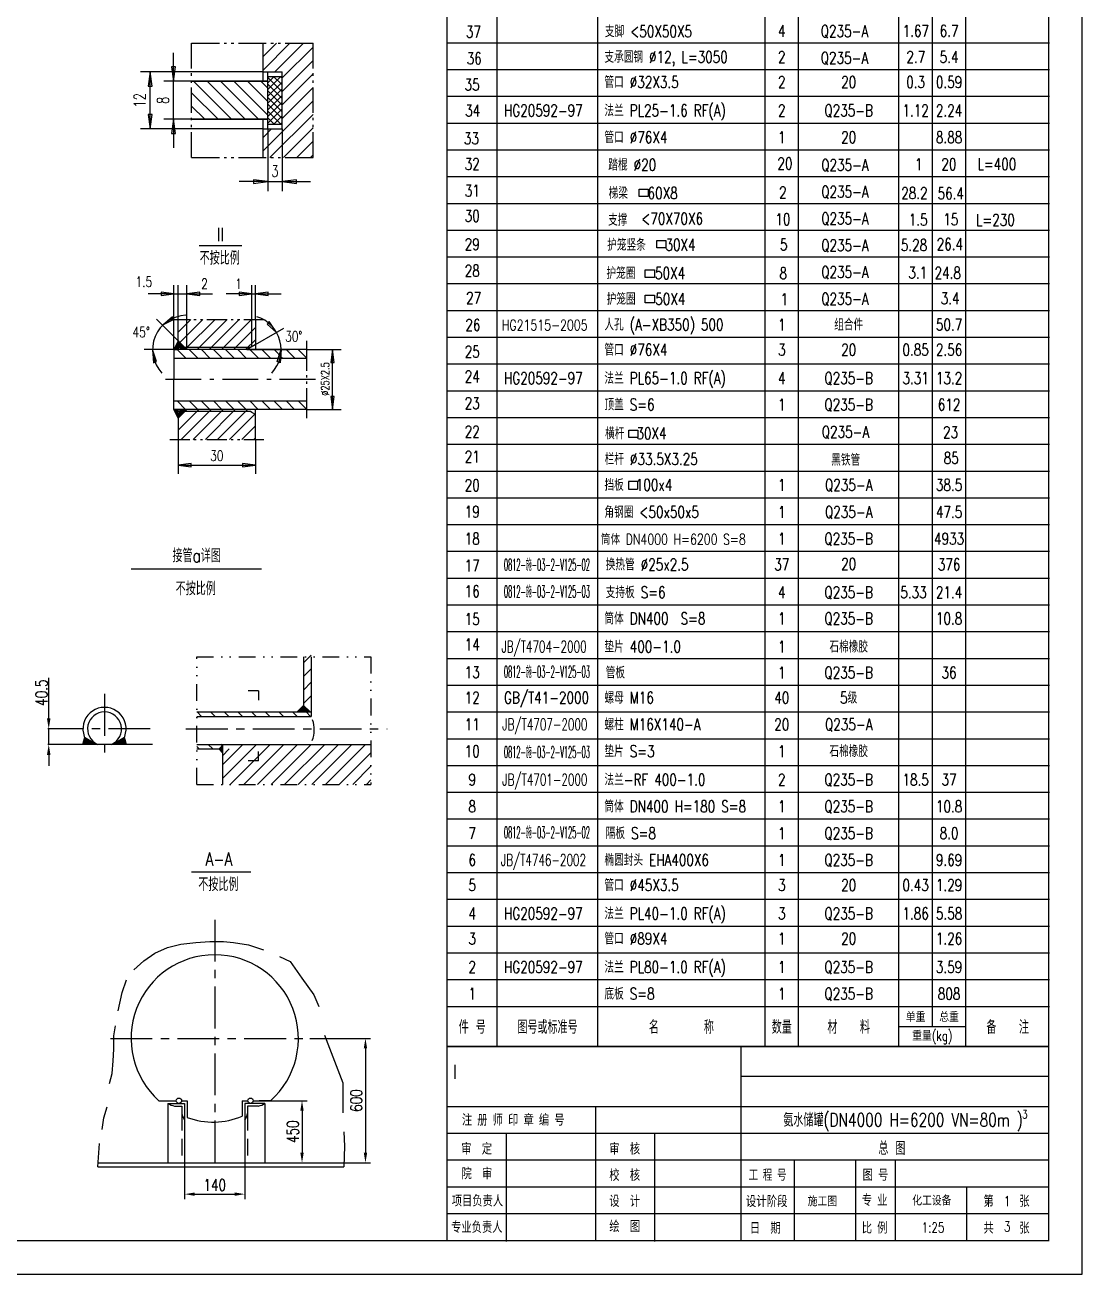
# Model space of a CAD drawing. Header units: millimetres. Extents: x 35295 to 50145, y 0 to 21025.
# Drawn here: x 42249 to 50145, y 0 to 9333 of the extents above; entities that cross this region are included whole.
import ezdxf
from ezdxf.enums import TextEntityAlignment as Align

# ---------------------------------------------------------------- set-up
doc = ezdxf.new("R2010")
doc.units = ezdxf.units.MM
doc.header["$LTSCALE"] = 250
for name, pattern in [('CENTER', [2, 1.25, -0.25, 0.25, -0.25]), ('DASHED', [0.75, 0.5, -0.25]), ('DIVIDE', [1.25, 0.5, -0.25, 0, -0.25, 0, -0.25]), ('PHANTOM', [63.5, 31.75, -6.35, 6.35, -6.35, 6.35, -6.35])]:
    doc.linetypes.add(name, pattern=pattern)
for name, color, linetype in [('1', 7, 'Continuous'), ('2', 1, 'Continuous'), ('HGJ', 1, 'Continuous'), ('HGJY', 7, 'Continuous'), ('K1', 4, 'Continuous'), ('phantom', 4, 'PHANTOM')]:
    doc.layers.add(name, color=color, linetype=linetype)
doc.styles.add('hzfs', font='simplex.shx', dxfattribs={"width": 0.75, "bigfont": 'hzfs.shx'})
doc.styles.add('ST', font='SimSun.ttf', dxfattribs={"width": 0.75})
doc.styles.get("Standard").update_dxf_attribs({"font": 'txt', "width": 0.75, "bigfont": 'hztxt.shx'})
doc.dimstyles.get("Standard").update_dxf_attribs({"dimtxt": 0.18, "dimasz": 0.18, "dimexe": 0.18, "dimexo": 0.0625, "dimgap": 0.09, "dimtad": 0, "dimtih": 1, "dimtoh": 1, "dimdec": 4, "dimzin": 0, "dimdsep": 46, "dimtxsty": 'Standard', "dimcen": 0.09, "dimadec": 0, "dimazin": 0, "dimtfac": 1, "dimtdec": 4, "dimtofl": 0, "dimtmove": 0, "dimatfit": 3, "dimfxl": 0, "dimtolj": 1, "dimtzin": 0, "dimarcsym": 0})

# ---------------------------------------------------------------- blocks, each defined once
blk = doc.blocks.new('*D62')
at = {"color": 0, "lineweight": -2}
for p, q in [((43891.2, 975.4), (43891.2, 559.2)), ((43441.2, 873.6), (43441.2, 559.2)), ((43516.2, 596.7), (43816.2, 596.7))]:
    blk.add_line(p, q, dxfattribs=at)
at = {"color": 0}
for points in [[(43516.2, 609.2), (43516.2, 584.2), (43441.2, 596.7)], [(43816.2, 609.2), (43816.2, 584.2), (43891.2, 596.7)]]:
    blk.add_solid(points, dxfattribs=at)
at = {"layer": 'DEFPOINTS', "color": 0}
for p in [(43891.2, 975.4), (43441.2, 873.6), (43891.2, 596.7)]:
    blk.add_point(p, dxfattribs=at)
at = {"color": 0, "insert": (43666.2, 665.4), "char_height": 87.5, "attachment_point": 5, "style": 'hzfs'}
blk.add_mtext('\\A1;140', dxfattribs=at)
blk = doc.blocks.new('*D63')
at = {"layer": 'DEFPOINTS', "color": 0}
for p in [(44376.1, 1760.5), (44424.7, 831.2), (44792.2, 831.2)]:
    blk.add_point(p, dxfattribs=at)
at = {"layer": 'HGJY', "color": 0, "lineweight": -2}
for p, q in [((44376.1, 1760.5), (44829.7, 1760.5)), ((44792.2, 1685.5), (44792.2, 906.2)), ((44424.7, 831.2), (44829.7, 831.2))]:
    blk.add_line(p, q, dxfattribs=at)
at = {"layer": 'HGJY', "color": 0}
for points in [[(44779.7, 1685.5), (44804.7, 1685.5), (44792.2, 1760.5)], [(44779.7, 906.2), (44804.7, 906.2), (44792.2, 831.2)]]:
    blk.add_solid(points, dxfattribs=at)
at = {"layer": 'HGJY', "color": 0, "insert": (44723.5, 1295.9), "char_height": 87.5, "attachment_point": 5, "rotation": 90, "style": 'hzfs'}
blk.add_mtext('\\A1;600', dxfattribs=at)
blk = doc.blocks.new('*D64')
at = {"layer": 'DEFPOINTS', "color": 0}
for p in [(44058.7, 1295.2), (44251.3, 831.2), (44318.3, 831.2)]:
    blk.add_point(p, dxfattribs=at)
at = {"layer": 'HGJY', "color": 0, "lineweight": -2}
for p, q in [((44058.7, 1295.2), (44355.8, 1295.2)), ((44318.3, 1220.2), (44318.3, 906.2)), ((44251.3, 831.2), (44355.8, 831.2))]:
    blk.add_line(p, q, dxfattribs=at)
at = {"layer": 'HGJY', "color": 0}
for points in [[(44305.8, 1220.2), (44330.8, 1220.2), (44318.3, 1295.2)], [(44305.8, 906.2), (44330.8, 906.2), (44318.3, 831.2)]]:
    blk.add_solid(points, dxfattribs=at)
at = {"layer": 'HGJY', "color": 0, "insert": (44249.5, 1063.2), "char_height": 87.5, "attachment_point": 5, "rotation": 90, "style": 'hzfs'}
blk.add_mtext('\\A1;450', dxfattribs=at)
blk = doc.blocks.new('*D72')
at = {"color": 4, "lineweight": -2}
for p, q in [((42426, 4152.8), (42426, 4454.8)), ((42497.6, 4072.8), (42418.8, 4072.8)), ((42426, 3957.6), (42426, 4072.8)), ((42550, 3957.6), (42418.8, 3957.6)), ((42426, 3877.6), (42426, 3797.6))]:
    blk.add_line(p, q, dxfattribs=at)
at = {"color": 4}
for points in [[(42412.7, 4152.8), (42439.4, 4152.8), (42426, 4072.8)], [(42412.7, 3877.6), (42439.4, 3877.6), (42426, 3957.6)]]:
    blk.add_solid(points, dxfattribs=at)
at = {"layer": 'DEFPOINTS', "color": 0}
for p in [(42426, 4072.8), (42497.6, 4072.8), (42550, 3957.6)]:
    blk.add_point(p, dxfattribs=at)
at = {"color": 7, "insert": (42371.6, 4343.8), "char_height": 88, "attachment_point": 5, "rotation": 90, "style": 'hzfs'}
blk.add_mtext('\\A1;40.5', dxfattribs=at)

msp = doc.modelspace()

# ---------------------------------------------------------------- linework, layer by layer
for p, q in [((50145.39807, 0), (50145.39807, 21025)), ((43041.94401, 5269.88407), (44015.59872, 5269.88407)), ((43218.52117, 2397.10082), (43312.22367, 2440.79076)), ((43312.22367, 2440.79076), (43412.17287, 2465.75649)), ((43412.17287, 2465.75649), (43524.61578, 2478.2394)), ((43524.61578, 2478.2394), (43630.81198, 2484.4808)), ((43630.81198, 2484.4808), (43730.76118, 2484.4808)), ((43730.76118, 2484.4808), (43805.72312, 2478.2394)), ((43805.72312, 2478.2394), (43918.16603, 2459.51508)), ((43918.16603, 2459.51508), (44030.60894, 2422.06654)), ((43062.35044, 2272.27221), (43137.31238, 2340.92797)), ((43137.31238, 2340.92797), (43218.52117, 2397.10082)), ((44149.2987, 2372.1351), (44230.5075, 2334.68647)), ((44230.5075, 2334.68647), (44317.96314, 2209.85794)), ((42974.8948, 2103.75365), (43006.12905, 2197.37504)), ((44317.96314, 2209.85794), (44405.41878, 2085.02933)), ((42943.66068, 1966.44222), (42974.8948, 2103.75365)), ((44405.41878, 2085.02933), (44442.89975, 1997.64935)), ((42912.42656, 1779.19934), (42924.92026, 1854.09642)), ((42912.42656, 1679.33645), (42912.42656, 1779.19934)), ((44486.62757, 1785.44075), (44624.05775, 1429.67931)), ((42899.93286, 1498.33498), (42906.17971, 1591.95647)), ((42906.17971, 1591.95647), (42912.42656, 1679.33645)), ((42881.19244, 1423.43781), (42899.93286, 1498.33498)), ((44624.05775, 1429.67931), (44624.05775, 1204.98781)), ((49895.39807, 1475), (47599.47097, 1475)), ((42837.46462, 1167.53927), (42862.45189, 1248.67784)), ((49895.39807, 1250), (45402.36587, 1250)), ((42824.97092, 1080.15929), (42837.46462, 1167.53927)), ((44630.3046, 1061.43497), (44636.55145, 955.33067)), ((49895.39807, 1050), (45402.36587, 1050)), ((42793.7368, 801.19308), (42806.2305, 974.05499)), ((44636.55145, 955.33067), (44631.57495, 801.19308)), ((49895.39807, 850), (45402.36587, 850)), ((48748.47003, 850), (48748.47003, 250)), ((49895.39807, 650), (45402.36587, 650)), ((49895.39807, 450), (45402.36587, 450)), ((35295.39807, 0), (50145.39807, 0))]:
    msp.add_line(p, q)
at = {"color": 0}
for p, q in [((46835.99649, 8105.93745), (46904.11737, 8105.93745)), ((46835.99649, 8050.12856), (46835.99649, 8105.93745)), ((46904.11737, 8050.12856), (46835.99649, 8050.12856)), ((46904.11737, 8105.93745), (46904.11737, 8050.12856)), ((46969.05617, 7722.98202), (47037.17705, 7722.98202)), ((46969.05617, 7667.17313), (46969.05617, 7722.98202)), ((47037.17705, 7667.17313), (46969.05617, 7667.17313)), ((47037.17705, 7722.98202), (47037.17705, 7667.17313)), ((46882.43139, 7446.22064), (46882.43139, 7502.02953)), ((46882.43139, 7502.02953), (46950.55227, 7502.02953)), ((46950.55227, 7502.02953), (46950.55227, 7446.22064)), ((46950.55227, 7446.22064), (46882.43139, 7446.22064)), ((46882.43139, 7313.32513), (46950.55227, 7313.32513)), ((46882.43139, 7257.51624), (46882.43139, 7313.32513)), ((46950.55227, 7313.32513), (46950.55227, 7257.51624)), ((46950.55227, 7257.51624), (46882.43139, 7257.51624)), ((46760.47463, 6251.35447), (46760.47463, 6304.931)), ((46760.47463, 6304.931), (46825.87067, 6304.931)), ((46825.87067, 6304.931), (46825.87067, 6251.35447)), ((46825.87067, 6251.35447), (46760.47463, 6251.35447)), ((44328.98867, 4567.16106), (44386.58867, 4624.76106)), ((44328.98867, 4465.33768), (44386.58867, 4522.93768)), ((44328.98867, 4363.51431), (44386.58867, 4421.11431)), ((44328.98867, 4261.69093), (44386.58867, 4319.29093)), ((43568.26798, 4164.99588), (43533.70798, 4199.55588)), ((43670.09136, 4164.99588), (43635.53136, 4199.55588)), ((43771.91473, 4164.99588), (43737.35473, 4199.55588)), ((43873.73811, 4164.99588), (43839.17811, 4199.55588)), ((43975.56149, 4164.99588), (43941.00149, 4199.55588)), ((44077.38486, 4164.99588), (44042.82486, 4199.55588)), ((44179.20824, 4164.99588), (44144.64824, 4199.55588)), ((44281.03162, 4164.99588), (44246.47162, 4199.55588)), ((44382.85499, 4164.99588), (44348.29499, 4199.55588)), ((43550.79785, 3923.07588), (43532.34848, 3941.52526)), ((43652.62123, 3923.07588), (43618.06123, 3957.63588)), ((43724.18867, 3953.33182), (43719.8846, 3957.63588)), ((43724.18867, 3804.79431), (43877.03024, 3957.63588)), ((43724.18867, 3702.97093), (43978.85361, 3957.63588)), ((43724.18867, 3872.05768), (43775.20686, 3923.07588)), ((43781.15699, 3658.11588), (44080.67699, 3957.63588)), ((43882.98037, 3658.11588), (44182.50037, 3957.63588)), ((43984.80374, 3658.11588), (44284.44861, 3957.76074)), ((44086.62712, 3658.11588), (44386.14712, 3957.63588)), ((44188.4505, 3658.11588), (44487.9705, 3957.63588)), ((44290.27387, 3658.11588), (44589.79387, 3957.63588)), ((44392.09725, 3658.11588), (44691.61725, 3957.63588)), ((44493.92063, 3658.11588), (44793.44063, 3957.63588)), ((44595.744, 3658.11588), (44832.986, 3895.35788)), ((44697.56738, 3658.11588), (44832.986, 3793.5345)), ((44799.39076, 3658.11588), (44832.986, 3691.71113))]:
    msp.add_line(p, q, dxfattribs=at)
at = {"color": 1}
for p, q in [((44328.98867, 4611.85284), (44328.98867, 4234.11588)), ((44386.58867, 4611.85284), (44386.58867, 4164.99588)), ((43992.79831, 4357.8653), (43914.98577, 4357.8653)), ((43992.79831, 4357.8653), (43992.79831, 4287.5103)), ((43532.34848, 4199.55588), (44386.58867, 4199.55588)), ((43532.34848, 4164.99588), (44386.58867, 4164.99588)), ((43202.47796, 3957.63588), (42549.99759, 3957.63588)), ((43532.34848, 3957.63588), (43724.18867, 3957.63588)), ((43532.34848, 3923.07588), (43724.18867, 3923.07588)), ((43724.18867, 3957.63588), (44832.986, 3957.63588)), ((43724.18867, 3957.63588), (43724.18867, 3658.11588)), ((43992.79831, 3833.88647), (43914.98577, 3833.88647)), ((43992.79831, 3833.88647), (43992.79831, 3904.24146)), ((43248.98135, 1295.19308), (43378.79654, 1295.19308)), ((43316.1991, 1275.19308), (43316.1991, 831.19308)), ((43316.1991, 1275.19308), (43441.1991, 1275.19308)), ((43365.65301, 1255.19308), (43421.1991, 1255.19308)), ((43418.79654, 1295.19308), (43461.1991, 1295.19308)), ((43421.1991, 1255.19308), (43421.1991, 1196.87608)), ((43441.1991, 1275.19308), (43441.1991, 831.19308)), ((43461.1991, 1295.19308), (43461.1991, 1169.59317)), ((43871.1991, 1295.19308), (43913.60167, 1295.19308)), ((43871.1991, 1295.19308), (43871.1991, 1179.40596)), ((44041.1991, 1275.19308), (43891.1991, 1275.19308)), ((43891.1991, 1275.19308), (43891.1991, 831.19308)), ((43991.7452, 1255.19308), (43911.1991, 1255.19308)), ((43911.1991, 1255.19308), (43911.1991, 1196.87608)), ((43953.60167, 1295.19308), (44083.41686, 1295.19308)), ((44083.41686, 1295.19308), (43998.6991, 1295.19308)), ((44041.1991, 1275.19308), (44041.1991, 831.19308)), ((42793.7368, 801.19308), (44631.57495, 801.19308)), ((42795.90507, 831.19308), (44632.54353, 831.19308))]:
    msp.add_line(p, q, dxfattribs=at)
at = {"linetype": 'CENTER'}
for p, q in [((42842.80529, 4334.36147), (42842.80529, 3834.85529)), ((43184.96167, 4072.83588), (42497.60524, 4072.83588)), ((43450.69704, 4072.83588), (44954.65721, 4072.83588)), ((43666.1991, 2647.64199), (43666.1991, 790.1574)), ((42887.2938, 1760.54708), (44376.09432, 1760.54708))]:
    msp.add_line(p, q, dxfattribs=at)
at = {"color": 7}
for p, q in [((43493.06581, 3006.0536), (43936.39514, 3006.0536)), ((47599.47097, 250), (47599.47097, 1700)), ((46512.70867, 250), (46512.70867, 1250)), ((45844.86587, 244.08083), (45844.86587, 1050)), ((46955.20867, 244.08083), (46955.20867, 1050)), ((47996.6621, 250), (47996.6621, 850)), ((48456.19519, 250), (48456.19519, 850)), ((49285.19237, 250), (49285.19237, 650))]:
    msp.add_line(p, q, dxfattribs=at)
at = {"color": 5}
msp.add_line((45461.06144, 1562.24272), (45461.06144, 1458.74211), dxfattribs=at)
at = {"linetype": 'DASHED'}
for p, q in [((43421.1991, 1196.87608), (43421.1991, 831.19308)), ((43911.1991, 1196.87608), (43911.1991, 831.19308))]:
    msp.add_line(p, q, dxfattribs=at)
at = {"color": 0, "linetype": 'ByBlock'}
msp.add_line((43891.1991, 903.30096), (43891.1991, 584.71343), dxfattribs=at)
at = {"color": 1}
for centre in [(43398.79654, 1295.19308), (43933.60167, 1295.19308)]:
    msp.add_circle(centre, 20, dxfattribs=at)
for centre, radius, start, end in [((42842.80529, 4072.83588), 161.28, 314.415308597, 225.584691403), ((42842.80529, 4072.83588), 126.72, 294.619977329, 245.380022671), ((44196.06827, 4067.41123), 214.0579, 337.540134538, 20.162055467), ((43666.1991, 1760.54708), 625, 311.87813011, 228.12186989), ((43384.1204, 1371.99954), 118.25732, 234.945751856, 261.015759701), ((43973.2778, 1371.99954), 118.25732, 278.984240299, 305.054248144), ((43538.00557, 1218.11438), 118.25732, 188.984240299, 215.054248144), ((43653.6991, 1696.77721), 561.23013, 249.940454334, 292.801614164), ((43794.39264, 1218.11438), 118.25732, 324.945751856, 351.015759701)]:
    msp.add_arc(centre, radius, start, end, dxfattribs=at)
for points in [[(44275.36432, 4199.55588), (44328.98867, 4254.44232), (44386.58867, 4199.55588)], [(42790.01402, 3957.63588), (42674.80621, 3957.63588), (42691.31301, 4017.50661)], [(42895.59656, 3957.63588), (43010.80436, 3957.63588), (42994.29757, 4017.50661)], [(43724.18867, 3957.63588), (43693.02137, 3923.07588), (43724.18867, 3886.76681)]]:
    msp.add_solid(points)
at = {"layer": '1'}
for p, q in [((43493.74356, 9007.1463), (43493.74356, 9196.77582)), ((43493.74356, 9196.77582), (43701.15079, 9196.77582)), ((43736.70621, 9196.77582), (43754.48453, 9196.77582)), ((43790.03995, 9196.77582), (43807.81705, 9196.77582)), ((43843.37369, 9196.77582), (44050.78091, 9196.77582)), ((44027.0773, 8995.60913), (44228.18448, 9196.77582)), ((44127.63272, 9196.77582), (44027.0773, 9096.19018)), ((44086.33633, 9196.77582), (44104.11343, 9196.77582)), ((44328.73501, 9196.77582), (44115.46597, 8983.44269)), ((44139.67007, 9196.77582), (44157.44717, 9196.77582)), ((44169.29898, 8936.71112), (44400.40982, 9167.89062)), ((44193.00259, 9196.77582), (44400.40982, 9196.77582)), ((44400.40982, 9007.1463), (44400.40982, 9196.77582)), ((44400.40982, 9067.30957), (44169.29898, 8836.12976)), ((44027.0773, 8983.44238), (43112.62558, 8983.44238)), ((43183.73642, 8556.77582), (43183.73642, 8983.44238)), ((43493.74356, 8953.81286), (43493.74356, 8971.59057)), ((44169.29898, 8735.5487), (44400.40982, 8966.72821)), ((44400.40982, 8953.81286), (44400.40982, 8971.59057)), ((44062.63272, 8912.33154), (43286.9974, 8912.33154)), ((43358.10824, 8627.88696), (43358.10824, 8912.33154)), ((43493.74356, 8900.47974), (43493.74356, 8918.25744)), ((43508.22964, 8912.33154), (43792.58999, 8627.88696)), ((43893.14175, 8627.88696), (43608.7814, 8912.33154)), ((43709.33316, 8912.33154), (43993.69351, 8627.88696)), ((44062.63272, 8659.50836), (43809.8837, 8912.33154)), ((43910.43545, 8912.33154), (44062.63272, 8760.08942)), ((44062.63272, 8860.67078), (44010.98721, 8912.33154)), ((44110.08511, 8947.88696), (44062.63272, 8900.41962)), ((44062.63272, 8850.12909), (44160.36099, 8947.88696)), ((44062.63272, 8941.13556), (44169.29898, 8834.43725)), ((44169.29898, 8906.53686), (44062.63272, 8799.83826)), ((44169.29898, 8784.14673), (44062.63272, 8890.84503)), ((44169.29898, 8884.72778), (44106.15933, 8947.88696)), ((44156.43521, 8947.88696), (44169.29898, 8935.01861)), ((44400.40982, 8866.14715), (44169.29898, 8634.96734)), ((44400.40982, 8900.47974), (44400.40982, 8918.25744)), ((43493.74356, 8675.29449), (43493.74356, 8864.92401)), ((43692.03824, 8627.88696), (43493.74356, 8826.24084)), ((44062.63272, 8749.54773), (44169.29898, 8856.24603)), ((44062.63272, 8840.5545), (44169.29898, 8733.8562)), ((44169.29898, 8805.9555), (44062.63272, 8699.2572)), ((44169.29898, 8683.56567), (44062.63272, 8790.26367)), ((44400.40982, 8675.29449), (44400.40982, 8864.92401)), ((43493.74356, 8725.65979), (43591.4877, 8627.88696)), ((44027.0773, 8392.12189), (44400.40982, 8765.56579)), ((44062.63272, 8648.96667), (44169.29898, 8755.66498)), ((44062.63272, 8739.97314), (44169.29898, 8633.27515)), ((44169.29898, 8705.37414), (44062.63272, 8598.67615)), ((44159.9545, 8592.33124), (44062.63272, 8689.68262)), ((44062.63272, 8627.88696), (43286.9974, 8627.88696)), ((43493.74356, 8621.96106), (43493.74356, 8639.73877)), ((43493.74356, 8568.62762), (43493.74356, 8586.40564)), ((44062.63272, 8639.39209), (44109.67862, 8592.33154)), ((44400.40982, 8664.98474), (44078.96329, 8343.44238)), ((44106.56582, 8592.33154), (44169.29898, 8655.08362)), ((44169.29898, 8604.79309), (44156.84048, 8592.33154)), ((44400.40982, 8621.96106), (44400.40982, 8639.73877)), ((44400.40982, 8568.62762), (44400.40982, 8586.40564)), ((44027.0773, 8556.77582), (43112.62558, 8556.77582)), ((43493.74356, 8343.44238), (43493.74356, 8533.0722)), ((44091.13125, 8556.77582), (44027.0773, 8492.70294)), ((44062.63272, 8556.77582), (44062.63272, 8091.41593)), ((44169.29898, 8556.77582), (44169.29898, 8091.41593)), ((44179.51504, 8343.44238), (44400.40982, 8564.40338)), ((44400.40982, 8343.44238), (44400.40982, 8533.0722)), ((44400.40982, 8463.82233), (44280.06558, 8343.44238)), ((43493.74356, 8343.44238), (43701.15079, 8343.44238)), ((43736.70621, 8343.44238), (43754.48453, 8343.44238)), ((43790.03995, 8343.44238), (43807.81705, 8343.44238)), ((43843.37369, 8343.44238), (44050.78091, 8343.44238)), ((44086.33633, 8343.44238), (44104.11343, 8343.44238)), ((44139.67007, 8343.44238), (44157.44717, 8343.44238)), ((44193.00259, 8343.44238), (44400.40982, 8343.44238)), ((44380.61734, 8343.44269), (44400.40982, 8363.24127)), ((44062.63272, 8162.52707), (44169.29898, 8162.52707)), ((43548.77225, 7685.81486), (43868.77225, 7685.81486)), ((43361.42807, 6907.64412), (43361.86142, 7387.64412)), ((43393.86124, 6971.64437), (43393.86124, 7387.64412)), ((43457.86117, 6907.64412), (43457.86117, 7387.64412)), ((43944.26132, 6929.81453), (43944.26132, 7387.64412)), ((43969.8616, 7131.64437), (43969.8616, 7387.64412)), ((43361.86142, 7323.64449), (43393.86124, 7323.64449)), ((43393.86124, 7323.64449), (43457.86117, 7323.64449)), ((43944.26132, 7323.64449), (43969.8616, 7323.64449)), ((43457.86117, 6907.64412), (43231.68777, 7134.01894)), ((43329.8613, 7131.64437), (43479.19449, 7131.64437)), ((43487.32284, 7131.64437), (43393.86124, 7038.15499)), ((43405.86563, 6959.63997), (43577.81906, 7131.64437)), ((43668.31528, 7131.64437), (43451.12045, 6914.38515)), ((43511.19461, 7131.64437), (43527.19467, 7131.64437)), ((43534.87778, 6907.64412), (43758.81149, 7131.64437)), ((43559.19449, 7131.64437), (43575.19455, 7131.64437)), ((43607.19467, 7131.64437), (43756.52786, 7131.64437)), ((43849.30771, 7131.64406), (43625.3743, 6907.64412)), ((43715.87051, 6907.64412), (43939.80423, 7131.64437)), ((43788.52798, 7131.64437), (43804.52804, 7131.64437)), ((43836.52786, 7131.64437), (43852.52792, 7131.64437)), ((43884.52804, 7131.64437), (44033.86124, 7131.64437)), ((43969.86099, 7071.18721), (43806.36673, 6907.64412)), ((43905.86136, 6907.64412), (44183.00552, 7067.61666)), ((43457.86117, 6907.64412), (43137.86117, 6907.83394)), ((43385.28244, 6907.64412), (43449.26346, 6843.64418)), ((43539.75967, 6843.64418), (43475.77866, 6907.64412)), ((43566.27487, 6907.64412), (43630.25589, 6843.64418)), ((43720.7521, 6843.64418), (43656.77109, 6907.64412)), ((43747.26761, 6907.64412), (43811.24832, 6843.64418)), ((43901.74484, 6843.64418), (43837.76382, 6907.64412)), ((43896.86294, 6907.64412), (43969.8616, 6980.66414)), ((43905.86136, 6907.64412), (44225.86136, 6907.64412)), ((43928.26004, 6907.64412), (43992.24075, 6843.64418)), ((44082.73758, 6843.64418), (44018.75626, 6907.64412)), ((44109.25247, 6907.64412), (44173.23318, 6843.64418)), ((44263.73001, 6843.64418), (44199.74869, 6907.64412)), ((44290.2449, 6907.64412), (44353.86124, 6844.00917)), ((44353.86124, 6747.64412), (44353.86124, 6971.64437)), ((44353.86124, 6907.64412), (44609.8616, 6907.64412)), ((44545.86136, 6459.64424), (44545.86136, 6907.64412)), ((43564.52804, 6683.72322), (43297.86117, 6683.74794)), ((43660.5278, 6683.71437), (43628.52798, 6683.71743)), ((43991.19461, 6683.68386), (43724.52804, 6683.70858)), ((44087.19498, 6683.6747), (44055.19485, 6683.67775)), ((44417.86148, 6683.64418), (44151.19461, 6683.6689)), ((44353.86124, 6699.64424), (44353.86124, 6715.64431)), ((44353.86124, 6651.64437), (44353.86124, 6667.64412)), ((44353.86124, 6395.64431), (44353.86124, 6619.64424)), ((43384.55948, 6523.64418), (43448.5405, 6459.64424)), ((43548.54172, 6459.64424), (43393.86124, 6304.91799)), ((43415.10422, 6235.64431), (43639.03793, 6459.64424)), ((43539.03671, 6459.64424), (43475.05569, 6523.64418)), ((43729.53415, 6459.64424), (43505.60043, 6235.64431)), ((43565.55191, 6523.64418), (43629.53293, 6459.64424)), ((43596.09665, 6235.64431), (43820.03036, 6459.64424)), ((43720.02945, 6459.64424), (43656.04813, 6523.64418)), ((43908.81943, 6457.93648), (43686.59317, 6235.64431)), ((43746.54465, 6523.64418), (43810.52566, 6459.64424)), ((43901.02188, 6459.64424), (43837.04086, 6523.64418)), ((43927.53708, 6523.64418), (43991.5181, 6459.64424)), ((44082.01431, 6459.64424), (44018.03299, 6523.64418)), ((44108.52981, 6523.64418), (44172.51053, 6459.64424)), ((44263.00674, 6459.64424), (44199.02603, 6523.64418)), ((44289.52225, 6523.64418), (44353.50296, 6459.64424)), ((44353.86124, 6459.64424), (44609.8616, 6459.64424)), ((43777.08939, 6235.64431), (43965.55496, 6424.16542)), ((43969.8616, 6337.95021), (43867.5856, 6235.64431)), ((43329.8613, 6235.64431), (43479.19449, 6235.64431)), ((43393.86124, 6235.64431), (43393.86124, 5979.64424)), ((43511.19461, 6235.64431), (43527.19467, 6235.64431)), ((43559.19449, 6235.64431), (43575.19455, 6235.64431)), ((43607.19467, 6235.64431), (43756.52786, 6235.64431)), ((43788.52798, 6235.64431), (43804.52804, 6235.64431)), ((43836.52786, 6235.64431), (43852.52792, 6235.64431)), ((43884.52804, 6235.64431), (44033.86124, 6235.64431)), ((43958.08182, 6235.64431), (43969.86099, 6247.42714)), ((43969.8616, 6235.64431), (43969.8616, 5979.64424)), ((43393.86124, 6043.64418), (43969.8616, 6043.64418))]:
    msp.add_line(p, q, dxfattribs=at)
for points in [[(43358.10824, 8912.33154), (43372.33065, 9018.99811), (43343.88705, 9018.99841), (43358.10824, 8912.33154), (43358.10946, 9125.66498)], [(43183.73642, 8983.44238), (43169.514, 8876.77582), (43197.95883, 8876.77551), (43183.73642, 8983.44238)], [(43183.73642, 8556.77582), (43197.95883, 8663.44238), (43169.514, 8663.44238), (43183.73642, 8556.77582)], [(43358.10824, 8627.88696), (43343.88582, 8521.2204), (43372.33065, 8521.22009), (43358.10824, 8627.88696), (43358.10702, 8414.55353)], [(44062.63272, 8162.52707), (43955.96646, 8176.74948), (43955.96646, 8148.30527), (44062.63272, 8162.52707), (43849.29898, 8162.52768)], [(44169.29898, 8162.52707), (44275.96524, 8148.30435), (44275.96524, 8176.74887), (44169.29898, 8162.52707), (44382.63272, 8162.52585)], [(43361.86142, 7323.64449), (43265.86136, 7336.44478), (43265.86136, 7310.84481), (43361.86142, 7323.64449), (43169.8613, 7323.6451)], [(43457.86117, 7323.64449), (43553.86124, 7310.84389), (43553.86124, 7336.44387), (43457.86117, 7323.64449), (43649.8613, 7323.64357)], [(43944.26132, 7323.64449), (43848.26126, 7336.44478), (43848.26126, 7310.84481), (43944.26132, 7323.64449), (43752.2612, 7323.6451)], [(43969.8616, 7323.64449), (44065.86136, 7310.84389), (44065.86197, 7336.44387), (43969.8616, 7323.64449), (44161.86172, 7323.64357)], [(44545.86136, 6907.64412), (44533.06106, 6811.64406), (44558.66104, 6811.64406), (44545.86136, 6907.64412)], [(44545.86136, 6459.64424), (44558.66165, 6555.64431), (44533.06168, 6555.64431), (44545.86136, 6459.64424)], [(43393.86124, 6043.64418), (43489.8613, 6030.8442), (43489.8613, 6056.44417), (43393.86124, 6043.64418)], [(43969.8616, 6043.64418), (43873.86154, 6056.44448), (43873.86154, 6030.8445), (43969.8616, 6043.64418)]]:
    msp.add_lwpolyline(points, dxfattribs=at)
for points in [[(43276.92245, 7088.74398), (43351.27701, 7154.40987), (43361.42807, 7130.90828)], [(44127.57645, 7035.62233), (44072.79556, 7118.32466), (44056.89712, 7098.25997)], [(43201.86111, 6907.79579), (43207.90237, 6808.77999), (43231.70822, 6818.19558)], [(44161.86111, 6907.64412), (44155.76126, 6808.63198), (44131.96121, 6818.0616)]]:
    msp.add_lwpolyline(points, close=True, dxfattribs=at)
for centre, start, end in [((43457.86117, 6907.64412), 91.772293091, 223.227706909), ((43905.86136, 6907.64412), 316.772277832, 73.22769165)]:
    msp.add_arc(centre, 256, start, end, dxfattribs=at)
at = {"layer": '2'}
for p, q in [((44027.0773, 8912.33154), (44027.0773, 9196.77582)), ((44027.0773, 8983.44238), (44169.29898, 8983.44238)), ((44062.63272, 8556.77582), (44062.63272, 8983.44238)), ((44169.29898, 8556.77582), (44169.29898, 8983.44238)), ((43493.74356, 8912.33154), (44062.63272, 8912.33154)), ((44062.63272, 8947.88696), (44169.29898, 8947.88696)), ((43493.74356, 8627.88696), (44062.63272, 8627.88696)), ((44027.0773, 8343.44238), (44027.0773, 8627.88696)), ((44062.63272, 8592.33154), (44169.29898, 8592.33154)), ((44027.0773, 8556.77582), (44169.29898, 8556.77582)), ((43393.86124, 6971.64437), (43393.86124, 7131.64437)), ((43969.8616, 7131.64437), (43969.8616, 6907.64412)), ((43393.86124, 6971.64437), (43361.86142, 6907.64412)), ((43361.86142, 6907.64412), (43393.86124, 6907.64412)), ((43633.86124, 6907.64412), (43361.86142, 6907.64412)), ((43361.86142, 6907.64412), (43361.86142, 6843.64418)), ((43457.86117, 6907.64412), (43393.86124, 6971.64437)), ((43393.86124, 6971.64437), (43457.86117, 6907.64412)), ((43933.57407, 6923.64418), (43393.86124, 6923.64418)), ((43457.86117, 6907.64412), (43393.86124, 6907.64412)), ((43649.8613, 6907.64412), (43457.86117, 6907.64412)), ((43649.8613, 6907.64412), (43633.86124, 6907.64412)), ((43905.86136, 6907.64412), (43649.8613, 6907.64412)), ((43921.86142, 6907.64412), (43905.86136, 6907.64412)), ((44353.86124, 6907.64412), (43921.86142, 6907.64412)), ((43944.26132, 6929.81453), (43933.57407, 6923.64418)), ((43969.8616, 6945.81459), (43944.26132, 6929.81453)), ((43361.86142, 6843.64418), (43633.86124, 6843.64418)), ((43361.86142, 6843.64418), (43361.86142, 6683.64418)), ((43633.86124, 6843.64418), (43649.8613, 6843.64418)), ((43649.8613, 6843.64418), (43905.86136, 6843.64418)), ((43905.86136, 6843.64418), (43921.86142, 6843.64418)), ((43921.86142, 6843.64418), (44353.86124, 6843.64418)), ((43361.86142, 6523.64418), (43361.86142, 6683.64418)), ((43361.86142, 6523.64418), (43633.86124, 6523.64418)), ((43361.86142, 6459.64424), (43361.86142, 6523.64418)), ((43393.86124, 6395.64431), (43361.86142, 6459.64424)), ((43361.86142, 6459.64424), (43393.86124, 6459.64424)), ((43633.86124, 6459.64424), (43361.86142, 6459.64424)), ((43457.86117, 6459.64424), (43393.86124, 6395.64431)), ((43393.86124, 6395.64431), (43457.86117, 6459.64424)), ((43457.86117, 6459.64424), (43393.86124, 6459.64424)), ((43933.57407, 6443.64418), (43393.86124, 6443.64418)), ((43649.8613, 6459.64424), (43457.86117, 6459.64424)), ((43633.86124, 6523.64418), (43649.8613, 6523.64418)), ((43649.8613, 6459.64424), (43633.86124, 6459.64424)), ((43649.8613, 6523.64418), (43905.86136, 6523.64418)), ((43905.86136, 6459.64424), (43649.8613, 6459.64424)), ((43905.86136, 6523.64418), (43921.86142, 6523.64418)), ((43921.86142, 6459.64424), (43905.86136, 6459.64424)), ((43921.86142, 6523.64418), (44353.86124, 6523.64418)), ((44353.86124, 6459.64424), (43921.86142, 6459.64424)), ((43944.26132, 6437.47383), (43933.57407, 6443.64418)), ((43969.8616, 6235.64431), (43969.8616, 6459.64424)), ((43393.86124, 6395.64431), (43393.86124, 6235.64431)), ((43969.8616, 6421.47408), (43944.26132, 6437.47383))]:
    msp.add_line(p, q, dxfattribs=at)
at = {"layer": '2', "color": 0}
for p, q in [((43361.86142, 6907.64412), (43393.86124, 6955.64431)), ((43361.86142, 6907.64412), (43393.86124, 6939.64424)), ((43361.86142, 6907.64412), (43393.86124, 6923.64418)), ((43393.86124, 6971.64437), (43377.86117, 6907.64412)), ((43393.86124, 6971.64437), (43393.86124, 6907.64412)), ((43393.86124, 6971.64437), (43409.8613, 6907.64412)), ((43393.86124, 6971.64437), (43425.86136, 6907.64412)), ((43393.86124, 6971.64437), (43441.86142, 6907.64412)), ((43457.86117, 6907.64412), (43393.86124, 6955.64431)), ((43457.86117, 6907.64412), (43393.86124, 6939.64424)), ((43457.86117, 6907.64412), (43393.86124, 6923.64418)), ((43361.86142, 6459.64424), (43393.86124, 6411.64437)), ((43361.86142, 6459.64424), (43393.86124, 6427.64412)), ((43361.86142, 6459.64424), (43393.86124, 6443.64418)), ((43393.86124, 6395.64431), (43377.86117, 6459.64424)), ((43393.86124, 6395.64431), (43393.86124, 6459.64424)), ((43393.86124, 6395.64431), (43409.8613, 6459.64424)), ((43393.86124, 6395.64431), (43425.86136, 6459.64424)), ((43393.86124, 6395.64431), (43441.86142, 6459.64424)), ((43457.86117, 6459.64424), (43393.86124, 6411.64437)), ((43457.86117, 6459.64424), (43393.86124, 6427.64412)), ((43457.86117, 6459.64424), (43393.86124, 6443.64418))]:
    msp.add_line(p, q, dxfattribs=at)
at = {"layer": 'DEFPOINTS', "color": 0, "linetype": 'ByBlock'}
for p in [(44083.41686, 1295.19308), (43441.1991, 903.49627), (43666.1991, 885.54708), (43891.1991, 903.49627), (43891.1991, 631.58843)]:
    msp.add_point(p, dxfattribs=at)
at = {"layer": 'HGJ'}
for p, q in [((45402.36587, 8800), (45402.36587, 10200)), ((45402.36587, 1700), (45402.36587, 8800))]:
    msp.add_line(p, q, dxfattribs=at)
at = {"layer": 'HGJY'}
for p, q in [((45777.36587, 8800), (45777.36587, 10200)), ((46527.36587, 8800), (46527.36587, 10200)), ((47777.36587, 8800), (47777.36587, 10200)), ((48027.36587, 8800), (48027.36587, 10200)), ((48777.36587, 8800), (48777.36587, 10200)), ((49027.36587, 8800), (49027.36587, 10200)), ((49277.36587, 8800), (49277.36587, 10200)), ((45402.36587, 9200), (49902.36587, 9200)), ((45402.36587, 9000), (49902.36587, 9000)), ((45402.36587, 8800), (49902.36587, 8800)), ((45402.36587, 8800), (49902.36587, 8800)), ((45777.36587, 1700), (45777.36587, 8800)), ((46527.36587, 1700), (46527.36587, 8800)), ((47777.36587, 1700), (47777.36587, 8800)), ((48027.36587, 1700), (48027.36587, 8800)), ((48777.36587, 1700), (48777.36587, 8800)), ((49027.36587, 1850), (49027.36587, 8800)), ((49277.36587, 1700), (49277.36587, 8800)), ((45402.36587, 3800), (49902.36587, 3800)), ((45402.36587, 3600), (49902.36587, 3600)), ((45402.36587, 3400), (49902.36587, 3400)), ((45402.36587, 3200), (49902.36587, 3200)), ((45402.36587, 3000), (49902.36587, 3000)), ((45402.36587, 2800), (49902.36587, 2800)), ((45402.36587, 2600), (49902.36587, 2600)), ((45402.36587, 2400), (49902.36587, 2400)), ((45402.36587, 2200), (49902.36587, 2200)), ((45402.36587, 2000), (49902.36587, 2000)), ((48777.36587, 1850), (49277.36587, 1850))]:
    msp.add_line(p, q, dxfattribs=at)
at = {"layer": 'HGJY', "color": 0}
for p, q in [((45402.36587, 8600), (49902.36587, 8600)), ((45402.36587, 8400), (49902.36587, 8400)), ((45402.36587, 8200), (49902.36587, 8200)), ((45402.36587, 8000), (49902.36587, 8000)), ((45402.36587, 7800), (49902.36587, 7800)), ((45402.36587, 7600), (49902.36587, 7600)), ((45402.36587, 7400), (49902.36587, 7400)), ((45402.36587, 7200), (49902.36587, 7200)), ((45402.36587, 7000), (49902.36587, 7000)), ((45402.36587, 6800), (49902.36587, 6800)), ((45402.36587, 6600), (49902.36587, 6600)), ((45402.36587, 6400), (49902.36587, 6400)), ((45402.36587, 6200), (49902.36587, 6200)), ((45402.36587, 6000), (49902.36587, 6000)), ((46823.37454, 5920.76229), (46757.26249, 5920.76229)), ((46757.26249, 5920.76229), (46757.26249, 5865.03594)), ((46823.37454, 5920.76229), (46823.37454, 5865.03594)), ((45402.36587, 5800), (49902.36587, 5800)), ((46757.26249, 5865.03594), (46823.37454, 5865.03594)), ((45402.36587, 5600), (49902.36587, 5600)), ((45402.36587, 5400), (49902.36587, 5400)), ((45402.36587, 5200), (49902.36587, 5200)), ((45402.36587, 5000), (49902.36587, 5000)), ((45402.36587, 4800), (49902.36587, 4800)), ((45402.36587, 4600), (49902.36587, 4600)), ((45402.36587, 4400), (49902.36587, 4400)), ((45402.36587, 4200), (49902.36587, 4200)), ((45402.36587, 4000), (49902.36587, 4000))]:
    msp.add_line(p, q, dxfattribs=at)
at = {"layer": 'K1', "color": 7}
msp.add_line((45402.36587, 250), (45402.36587, 1700), dxfattribs=at)
at = {"layer": 'K1', "const_width": 10}
msp.add_lwpolyline([(35545.39807, 250), (35545.39807, 20400), (49895.39807, 20400), (49895.39807, 250)], close=True, dxfattribs=at)
at = {"layer": 'K1', "color": 7}
for points in [[(49895.39807, 1700, 10, 10, 0), (45402.36587, 1700, 10, 10, 0), (45402.36587, 250, 10, 10, 0)], [(49895.39807, 1700, 10, 10, 0), (49895.39807, 250, 10, 10, 0)], [(49895.39807, 250, 10, 10, 0), (45402.36587, 250, 10, 10, 0)]]:
    msp.add_lwpolyline(points, format="xyseb", dxfattribs=at)
at = {"layer": 'phantom', "linetype": 'DIVIDE'}
for p, q in [((43532.34848, 4611.85284), (44832.986, 4611.85284)), ((43532.34848, 3658.11588), (43532.34848, 4611.85284)), ((44832.986, 4611.85284), (44832.986, 3658.11588)), ((43532.34848, 3658.11588), (44832.986, 3658.11588))]:
    msp.add_line(p, q, dxfattribs=at)

# ---------------------------------------------------------------- texts
at = {"color": 7, "style": 'hzfs', "width": 0.75}
for s, height, p in [('37', 87.5, (45542.69254, 9237.72501)), ('Q235-A', 87.5, (48193.39422, 9242.90141)), ('36', 87.5, (45548.30015, 9038.74596)), ('Q235-A', 87.5, (48193.39422, 9042.90141)), ('35', 87.5, (45532.8471, 8843.24515)), ('34', 87.5, (45536.88682, 8649.58037)), ('A-A', 100, (43597.67209, 3050.63816))]:
    msp.add_text(s, height=height, dxfattribs=at).set_placement(p)
at = {"color": 0, "style": 'hzfs', "width": 0.75}
for s, p in [('33', (45527.34994, 8441.02225)), ('踏棍 %%c20', (46606.3574, 8244.5708)), ('20', (47869.99801, 8253.96202)), ('Q235-A', (48197.15021, 8242.90141)), ('1', (48897.36471, 8248.59624)), ('20', (49094.59554, 8248.19284)), ('L=400', (49364.60445, 8249.74082)), ('梯梁   60X8', (46608.88658, 8032.99346)), ('2', (47882.6571, 8037.86691)), ('Q235-A', (48197.15021, 8042.90141)), ('28.2', (48794.96936, 8032.76072)), ('56.4', (49066.49094, 8030.37708)), ('支撑 ', (46605.08087, 7832.8809)), ('<70X70X6', (46852.94629, 7841.60763)), ('10', (47854.65245, 7837.49828)), ('Q235-A', (48197.15021, 7842.90141)), ('1.5', (48851.12361, 7833.27748)), ('15', (49108.79737, 7836.4731)), ('L=230', (49353.68675, 7832.36641)), ('护笼竖条   30X4', (46598.07415, 7646.27028)), ('5', (47888.91995, 7648.18124)), ('Q235-A', (48197.15021, 7642.90141)), ('5.28', (48791.91889, 7644.68849)), ('26.4', (49059.81229, 7651.17022)), ('护笼圈   50X4', (46592.14019, 7434.45718)), ('Q235-A', (48197.15021, 7442.90141)), ('3.1', (48847.93188, 7438.34716)), ('24.8', (49044.11845, 7436.94819)), ('27', (45544.52386, 7249.95608)), ('护笼圈   50X4', (46594.08347, 7241.68441)), ('Q235-A', (48197.15021, 7242.90141)), ('3.4', (49090.2797, 7246.38932)), ('26', (45538.73803, 7047.41908)), ('横杆  30X4', (46582.19866, 6237.50571)), ('Q235-A', (48200.8545, 6248.60282)), ('23', (49107.19354, 6245.34745)), ('栏杆 %%c33.5X3.25', (46579.02543, 6045.63481)), ('黑铁管', (48271.67417, 6039.46915)), ('85', (49112.33154, 6053.56177))]:
    msp.add_text(s, height=87.5, dxfattribs=at).set_placement(p)
at = {"color": 0, "linetype": 'Continuous', "style": 'hzfs', "width": 0.75}
for s, p in [('8', (47885.57792, 7434.17396)), ('1', (47893.22632, 7239.40388))]:
    msp.add_text(s, height=87.5, dxfattribs=at).set_placement(p)
at = {"style": 'hzfs', "width": 0.75}
for s, p in [('接管a详图', (43531.17881, 5318.26045)), ('不按比例', (43524.50155, 5071.88407)), ('不按比例', (43693.42562, 2861.1164))]:
    msp.add_text(s, height=100, dxfattribs=at).set_placement(p, align=Align.CENTER)
at = {"style": 'ST'}
for s, width, p in [('注 册 师 印 章 编 号', 0.75, (45512.74579, 1116.44444)), ('审  定', 0.75, (45507.93202, 900.67995)), ('审  核', 0.75, (46613.99176, 900.4352)), ('院  审', 0.75, (45509.60847, 715.90318)), ('校  核', 0.75, (46613.99176, 703.72341)), ('工 程 号', 0.68, (47654.62568, 704.61753)), ('图 号', 0.75, (48506.32103, 704.61753)), ('项目负责人', 0.75, (45436.89355, 512.20928)), ('设  计', 0.75, (46613.99176, 509.59545)), ('设计阶段', 0.76, (47634.25772, 508.04265)), ('专 业', 0.75, (48500.13554, 516.43094)), ('第     张 ', 0.75, (49408.93196, 509.70622)), ('专业负责人', 0.75, (45432.27469, 315.15224)), ('绘  图', 0.75, (46614.19475, 321.06723)), ('日  期', 0.75, (47664.0952, 308.55688)), ('比 例', 0.75, (48500.26731, 309.70622)), ('共     张', 0.75, (49408.93196, 309.70622))]:
    msp.add_text(s, height=75, dxfattribs=dict(at, width=width)).set_placement(p)
at = {"layer": '1', "style": 'hzfs', "width": 0.75}
for s, height, p in [('支脚 <50X50X5', 87.5, (46581.16471, 9241.2731)), ('30%%d', 76.8, (44193.15286, 6967.49424))]:
    msp.add_text(s, height=height, dxfattribs=at).set_placement(p)
for s, p in [('12', (43148.181, 8770.11196)), ('8', (43322.55824, 8770.11196))]:
    msp.add_text(s, height=85.325, rotation=90, dxfattribs=at).set_placement(p, align=Align.CENTER)
for s, height, p in [('3', 85.325, (44115.95982, 8198.09093)), ('II', 100, (43707.65983, 7716.9742)), ('不按比例', 100, (43703.59484, 7541.5583)), ('1.5', 76.8, (43135.93233, 7375.64424)), ('2', 76.8, (43589.78798, 7360.76381)), ('1', 76.8, (43843.48259, 7360.28554)), ('30', 76.8, (43681.85286, 6075.64424))]:
    msp.add_text(s, height=height, dxfattribs=at).set_placement(p, align=Align.CENTER)
msp.add_text('45%%d', height=76.8, dxfattribs=at).set_placement((43181.40286, 6999.34424), align=Align.RIGHT)
msp.add_text('%%c25X2.5', height=60, rotation=90, dxfattribs=at).set_placement((44520.64812, 6561.71058))
at = {"layer": 'HGJY', "style": 'hzfs', "width": 0.75}
for s, p in [('4', (47902.36587, 9244.70848)), ('1.67', (48903.99527, 9244.70848)), ('6.7', (49152.36587, 9244.70848)), ('2', (47902.36587, 9050)), ('2.7', (48903.99527, 9050)), ('5.4', (49152.36587, 9050)), ('2', (47902.36587, 8862.5)), ('20', (48402.36587, 8862.5)), ('0.3', (48902.36587, 8862.5)), ('0.59', (49152.36587, 8862.5)), ('2', (47902.36587, 8650)), ('Q235-B', (48402.36587, 8650)), ('1.12', (48902.36587, 8650)), ('2.24', (49152.36587, 8650)), ('10', (45589.86587, 3862.5)), ('1', (47902.36587, 3862.5)), ('石棉橡胶', (48402.36587, 3862.5)), ('9', (45589.86587, 3650)), ('2', (47902.36587, 3650)), ('Q235-B', (48402.36587, 3650)), ('18.5', (48902.36587, 3650)), ('37', (49152.36587, 3650)), ('8', (45589.86587, 3450)), ('1', (47902.36587, 3450)), ('Q235-B', (48402.36587, 3450)), ('10.8', (49152.36587, 3450)), ('7', (45589.86587, 3250)), ('1', (47902.36587, 3250)), ('Q235-B', (48402.36587, 3250)), ('8.0', (49152.36587, 3250)), ('6', (45589.86587, 3050)), ('1', (47902.36587, 3050)), ('Q235-B', (48402.36587, 3050)), ('9.69', (49152.36587, 3050)), ('5', (45589.86587, 2862.5)), ('3', (47902.36587, 2862.5)), ('20', (48402.36587, 2862.5)), ('0.43', (48902.36587, 2862.5)), ('1.29', (49152.36587, 2862.5)), ('4', (45589.86587, 2650)), ('3', (47902.36587, 2650)), ('Q235-B', (48402.36587, 2650)), ('1.86', (48902.36587, 2650)), ('5.58', (49152.36587, 2650)), ('3', (45589.86587, 2462.5)), ('1', (47902.36587, 2462.5)), ('20', (48402.36587, 2462.5)), ('1.26', (49152.36587, 2462.5)), ('2', (45589.86587, 2250)), ('1', (47902.36587, 2250)), ('Q235-B', (48402.36587, 2250)), ('3.59', (49152.36587, 2250)), ('1', (45589.86587, 2050)), ('1', (47902.36587, 2050)), ('Q235-B', (48402.36587, 2050)), ('808', (49152.36587, 2050))]:
    msp.add_text(s, height=87.5, dxfattribs=at).set_placement(p, align=Align.CENTER)
at = {"layer": 'HGJY', "style": 'hzfs'}
for s, width, p in [('支承圆钢 %%c12, L=3050', 0.75, (46577.36587, 9050)), ('管口 %%c32X3.5', 0.75, (46577.36587, 8862.5)), ('HG20592-97', 0.75, (45827.36587, 8650)), ('法兰 PL25-1.6 RF(A)', 0.75, (46577.36587, 8650)), ('垫片 S=3', 0.75, (46577.36587, 3862.5)), ('JB/T4701-2000', 0.65, (45814.70048, 3650)), ('法兰-RF 400-1.0', 0.75, (46577.36587, 3650)), ('筒体 DN400 H=180 S=8', 0.75, (46577.36587, 3450)), ('隔板 S=8', 0.75, (46586.89951, 3250)), ('JB/T4746-2002', 0.65, (45804.12313, 3050)), ('椭圆封头 EHA400X6', 0.75, (46577.36587, 3050)), ('管口 %%c45X3.5', 0.75, (46577.36587, 2862.5)), ('HG20592-97', 0.75, (45827.36587, 2650)), ('法兰 PL40-1.0 RF(A)', 0.75, (46577.36587, 2650)), ('管口 %%c89X4', 0.75, (46577.36587, 2462.5)), ('HG20592-97', 0.75, (45827.36587, 2250)), ('法兰 PL80-1.0 RF(A)', 0.75, (46577.36587, 2250)), ('底板 S=8', 0.75, (46577.36587, 2050))]:
    msp.add_text(s, height=87.5, dxfattribs=dict(at, width=width)).set_placement(p)
at = {"layer": 'HGJY', "color": 0, "style": 'hzfs'}
for s, height, width, p in [('管口 %%c76X4', 87.5, 0.75, (46577.36587, 8450)), ('HG21515-2005', 80, 0.75, (45811.43024, 7050)), ('人孔 (A-XB350) 500', 87.5, 0.75, (46577.36587, 7050)), ('管口 %%c76X4', 87.5, 0.75, (46577.36587, 6862.5)), ('HG20592-97', 87.5, 0.75, (45827.36587, 6650)), ('法兰 PL65-1.0 RF(A)', 87.5, 0.75, (46577.36587, 6650)), ('顶盖 S=6', 87.5, 0.75, (46577.36587, 6452.3655)), ('挡板  100x4', 87.5, 0.75, (46577.36587, 5852.19726)), ('角钢圈 <50x50x5', 87.5, 0.75, (46577.36587, 5650)), ('筒体 DN4000 H=6200 S=8', 80, 0.75, (46550.94148, 5450)), ('换热管 %%c25x2.5', 87.5, 0.75, (46586.89951, 5257.68893)), ('支持板 S=6', 87.5, 0.75, (46586.89951, 5050)), ('筒体 DN400  S=8', 87.5, 0.75, (46577.36587, 4854.18772)), ('JB/T4704-2000', 87.5, 0.65, (45808.36774, 4643.8455)), ('垫片 400-1.0', 87.5, 0.75, (46577.36587, 4643.8455)), ('管板 ', 87.5, 0.75, (46586.89951, 4450)), ('GB/T41-2000', 87.5, 0.75, (45827.36587, 4262.5)), ('螺母 M16', 87.5, 0.75, (46577.36587, 4262.5)), ('JB/T4707-2000', 87.5, 0.65, (45814.70048, 4062.5)), ('螺柱 M16X140-A', 87.5, 0.75, (46577.36587, 4062.5))]:
    msp.add_text(s, height=height, dxfattribs=dict(at, width=width)).set_placement(p)
at = {"layer": 'HGJY', "color": 0, "style": 'hzfs', "width": 0.75}
for s, p in [('1', (47902.36587, 8450)), ('20', (48402.36587, 8450)), ('8.88', (49152.36587, 8450)), ('32', (45589.86587, 8250)), ('31', (45589.86587, 8050)), ('30', (45589.86587, 7862.5)), ('29', (45589.86587, 7650)), ('28', (45589.86587, 7452.3655)), ('1', (47902.36587, 7050)), ('组合件', (48402.36587, 7050)), ('50.7', (49152.36587, 7050)), ('25', (45589.86587, 6847.5753)), ('3', (47902.36587, 6862.5)), ('20', (48402.36587, 6862.5)), ('0.85', (48902.36587, 6862.5)), ('2.56', (49152.36587, 6862.5)), ('24', (45589.86587, 6662.5)), ('4', (47902.36587, 6650)), ('Q235-B', (48402.36587, 6650)), ('3.31', (48902.36587, 6650)), ('13.2', (49152.36587, 6650)), ('23', (45589.86587, 6462.5)), ('1', (47902.36587, 6452.3655)), ('Q235-B', (48402.36587, 6452.3655)), ('612', (49152.36587, 6452.3655)), ('22', (45589.86587, 6250)), ('21', (45589.86587, 6062.5)), ('20', (45589.86587, 5850)), ('1', (47902.36587, 5852.19726)), ('Q235-A', (48402.36587, 5852.19726)), ('38.5', (49152.36587, 5852.19726)), ('19', (45589.86587, 5652.19726)), ('1', (47902.36587, 5650)), ('Q235-A', (48402.36587, 5650)), ('47.5', (49152.36587, 5650)), ('18', (45589.86587, 5450)), ('1', (47902.36587, 5450)), ('Q235-B', (48402.36587, 5450)), ('4933', (49152.36587, 5450)), ('17', (45589.86587, 5250)), ('37', (47902.36587, 5257.68893)), ('20', (48402.36587, 5262.5)), ('376', (49152.36587, 5257.68893)), ('16', (45589.86587, 5057.68893)), ('4', (47902.36587, 5050)), ('Q235-B', (48402.36587, 5050)), ('5.33', (48886.44466, 5050)), ('21.4', (49152.36587, 5050)), ('15', (45589.86587, 4850)), ('1', (47902.36587, 4854.18772)), ('Q235-B', (48402.36587, 4854.18772)), ('10.8', (49152.36587, 4854.18772)), ('14', (45589.86587, 4660.10916)), ('1', (47902.36587, 4643.8455)), ('石棉橡胶', (48402.36587, 4643.8455)), ('13', (45589.86587, 4452.57273)), ('1', (47902.36587, 4450)), ('Q235-B', (48402.36587, 4450)), ('36', (49152.36587, 4450)), ('12', (45589.86587, 4262.5)), ('40', (47902.36587, 4262.5)), ('5级', (48402.36587, 4262.5)), ('11', (45589.86587, 4062.5)), ('20', (47902.36587, 4062.5)), ('Q235-A', (48402.36587, 4062.5))]:
    msp.add_text(s, height=87.5, dxfattribs=at).set_placement(p, align=Align.CENTER)
at = {"layer": 'HGJY', "style": 'hzfs'}
for s, height, width, p in [('0812-施-03-2-V125-02', 87.5, 0.37, (46148.07233, 5304.34262)), ('0812-施-03-2-V125-03', 87.5, 0.37, (46148.07233, 5104.34262)), ('0812-施-03-2-V125-03', 87.5, 0.37, (46148.07233, 4504.34262)), ('0812-施-03-2-V125-03', 87.5, 0.37, (46148.07233, 3904.34262)), ('0812-施-03-2-V125-02', 87.5, 0.37, (46148.07233, 3304.34262)), ('单重', 75, 0.75, (48902.36587, 1925)), ('总重', 75, 0.75, (49152.36587, 1925)), ('件 号', 100, 0.75, (45589.86587, 1850)), ('图号或标准号', 100, 0.75, (46152.36587, 1850)), ('名      称', 100, 0.75, (47152.36587, 1850)), ('数量', 100, 0.75, (47902.36587, 1850)), ('材   料', 100, 0.75, (48402.36587, 1850)), ('备   注', 100, 0.75, (49589.86587, 1850)), ('重量(kg)', 75, 0.75, (49027.36587, 1775)), ('氨水储罐(DN4000 H=6200 VN=80m )', 100, 0.75, (48808.09179, 1144.30581)), ('3', 62.5, 0.75, (49718.15613, 1194.01429)), ('总 图', 100, 0.75, (48725.00743, 944.42912)), ('施工图', 75, 0.75, (48205.90357, 547.91514)), ('化工设备', 75, 0.75, (49023.34653, 553.3113)), ('1', 75, 0.75, (49585.94921, 544.60497)), ('1:25', 75, 0.75, (49032.37763, 347.88633)), ('3', 75, 0.75, (49585.99484, 354.66566))]:
    msp.add_text(s, height=height, dxfattribs=dict(at, width=width)).set_placement(p, align=Align.MIDDLE)

# ---------------------------------------------------------------- dimensions: what is measured, and where the dimension line sits
dim = msp.add_linear_dim(base=(42426.03647, 4072.83588), p1=(42549.99759, 3957.63588), p2=(42497.60524, 4072.83588), angle=90, text='40.5', dimstyle='Standard', override={"dimtxt": 88, "dimasz": 80, "dimexe": 7.2, "dimexo": 0, "dimgap": 10.4, "dimtad": 1, "dimtih": 0, "dimtoh": 0, "dimdec": 2, "dimzin": 8, "dimtxsty": 'hzfs', "dimcen": 0, "dimclrd": 4, "dimclre": 4, "dimclrt": 7, "dimtfac": 0.7, "dimtdec": 2, "dimtofl": 1, "dimatfit": 2})
dim.commit()
dim.dimension.update_dxf_attribs({"geometry": '*D72', "text_midpoint": (42371.63647, 4343.80731)})
dim = msp.add_linear_dim(base=(43891.1991, 596.68036), p1=(43441.1991, 873.55877), p2=(43891.1991, 975.39912), text='140', dimstyle='Standard', override={"dimtxt": 87.5, "dimasz": 75, "dimexe": 37.5, "dimexo": 0, "dimgap": 25, "dimtad": 1, "dimtih": 0, "dimzin": 8, "dimtxsty": 'hzfs', "dimcen": 0, "dimtfac": 0.8, "dimatfit": 2})
dim.commit()
dim.dimension.update_dxf_attribs({"geometry": '*D62', "text_midpoint": (43666.1991, 665.43036)})
at = {"layer": 'HGJY'}
for base, p1, p2, text, picture, middle in [((44792.22306, 831.19308), (44376.09432, 1760.54708), (44424.71289, 831.19308), '600', '*D63', (44723.47306, 1295.87008)), ((44318.28413, 831.19308), (44058.74777, 1295.19308), (44251.307, 831.19308), '450', '*D64', (44249.53413, 1063.19308))]:
    dim = msp.add_linear_dim(base=base, p1=p1, p2=p2, angle=90, text=text, dimstyle='Standard', override={"dimtxt": 87.5, "dimasz": 75, "dimexe": 37.5, "dimexo": 0, "dimgap": 25, "dimtad": 1, "dimtih": 0, "dimzin": 8, "dimtxsty": 'hzfs', "dimcen": 0, "dimtfac": 0.8, "dimatfit": 2}, dxfattribs=at)
    dim.commit()
    dim.dimension.update_dxf_attribs({"geometry": picture, "text_midpoint": middle})

doc.saveas('drawing.dxf')
